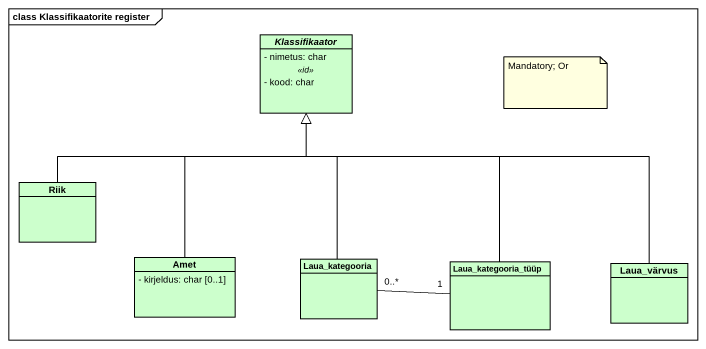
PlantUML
@startuml
mainframe class Klassifikaatorite register
hide circle
hide empty members
skinparam classAttributeIconSize 0
abstract class Klassifikaator #CCFFCC {
  - nimetus: char
  .. <<id>> ..
  - kood: char
}
class Riik #CCFFCC
class Amet #CCFFCC {
  - kirjeldus: char [0..1]
}
class Laua_kategooria #CCFFCC
class Laua_kategooria_tüüp #CCFFCC
class Laua_värvus #CCFFCC
Riik -right-|> Klassifikaator
Amet -up-|> Klassifikaator
Laua_kategooria -up-|> Klassifikaator
Laua_kategooria_tüüp -up-|> Klassifikaator
Laua_kategooria_tüüp "1" -left- "0..*" Laua_kategooria
Laua_värvus -up-|> Klassifikaator
note as N1
  Mandatory; Or
end note
@enduml
